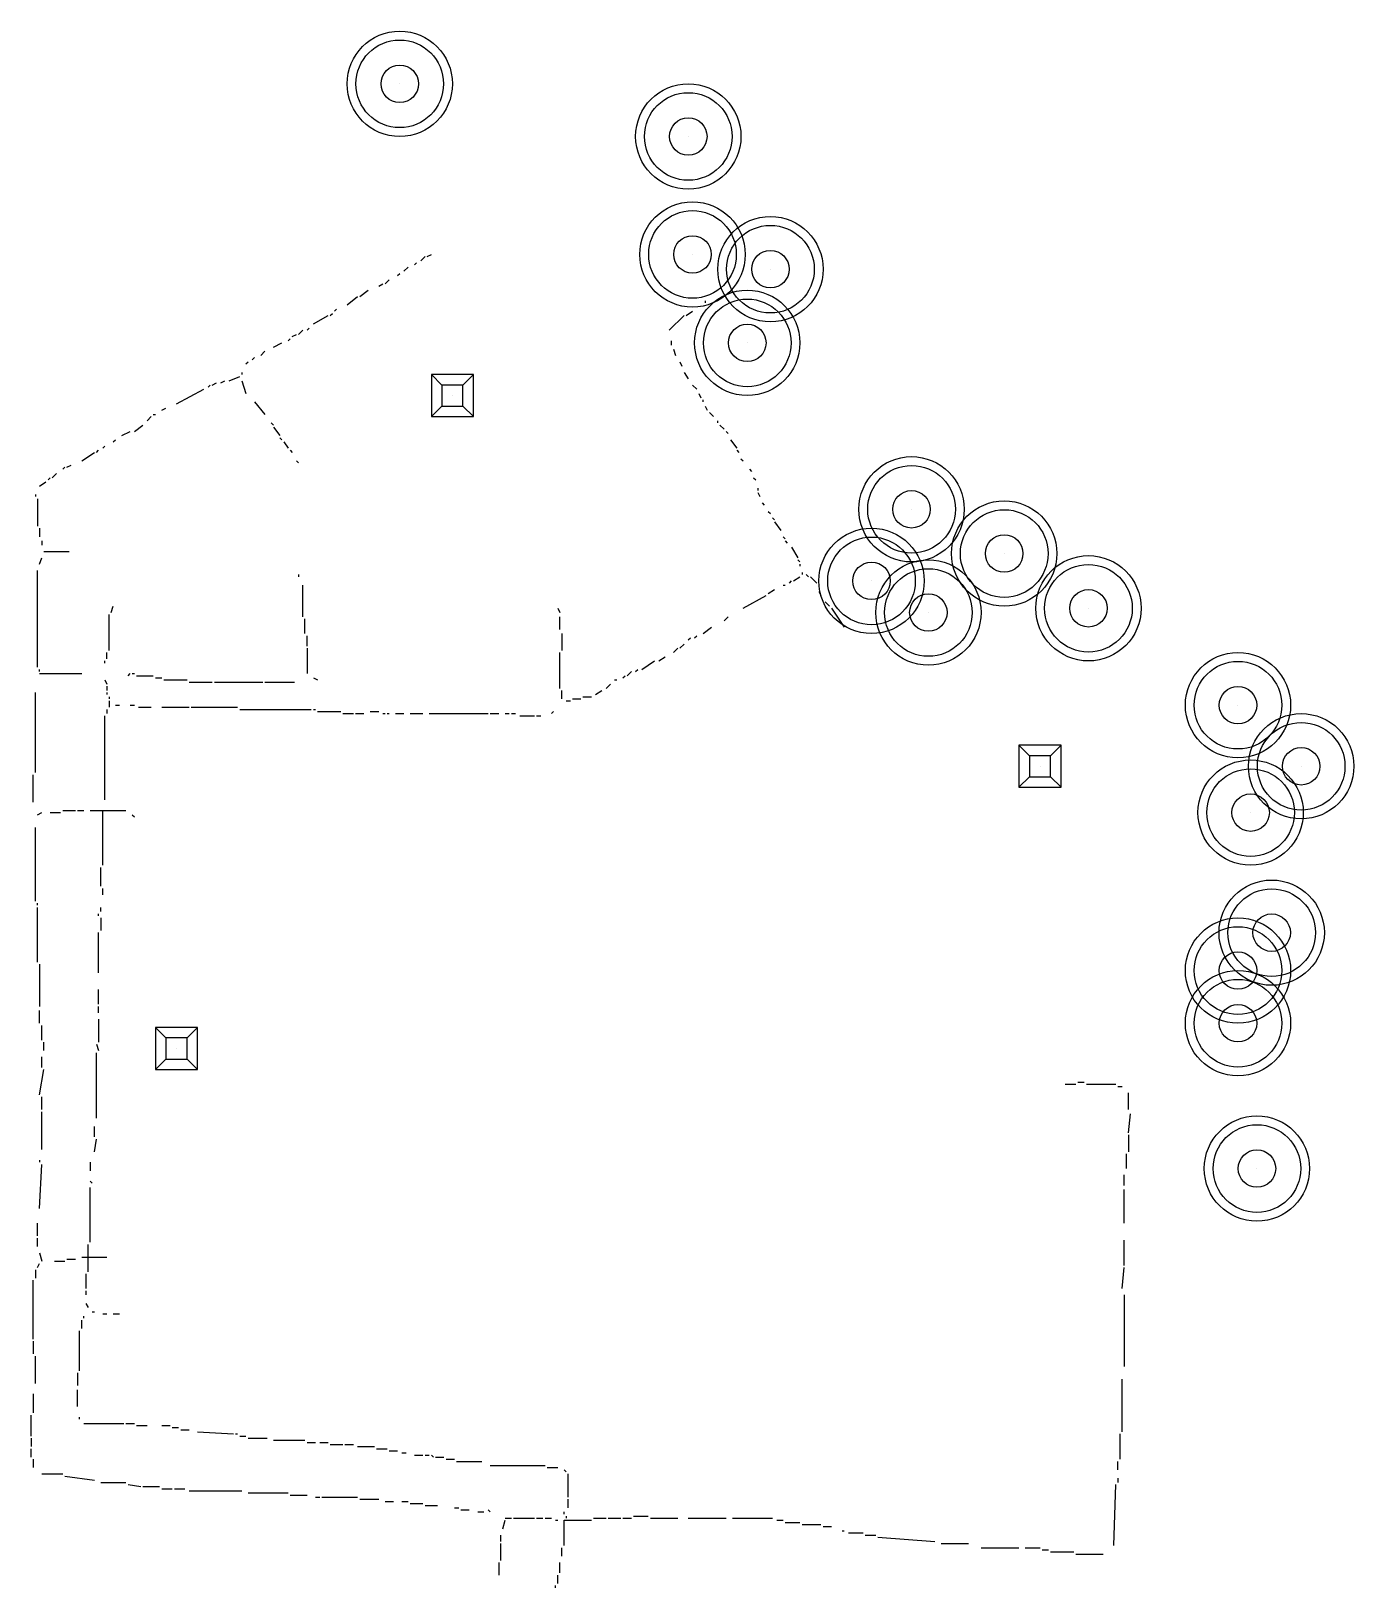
# Model space of a CAD drawing. Extents: x 117 to 745, y -792 to -52.
import ezdxf

# ---------------------------------------------------------------- set-up
doc = ezdxf.new("R2010")
doc.units = 0
for name, color, linetype in [('03-Green', 3, 'CONTINUOUS'), ('04-Cyan', 4, 'CONTINUOUS'), ('06-Magenta', 6, 'CONTINUOUS'), ('30-Orange', 30, 'CONTINUOUS')]:
    doc.layers.add(name, color=color, linetype=linetype)

# ---------------------------------------------------------------- blocks, each defined once
blk = doc.blocks.new('lamp')
at = {"layer": '30-Orange'}
for points in [[(-10, 10, 25), (-10, -10, 25), (10, -10, 25), (10, 10, 25), (-10, 10, 25)], [(-5, 5, 50), (-10, 10, 25)], [(5, 5, 50), (10, 10, 25)], [(-5, 5, 50), (-5, -5, 50), (5, -5, 50), (5, 5, 50), (-5, 5, 50)], [(0, 0, 0), (0, 0, 25)], [(-5, -5, 50), (-10, -10, 25)], [(5, -5, 50), (10, -10, 25)]]:
    blk.add_polyline3d(points, dxfattribs=at)
blk = doc.blocks.new('tree')
at = {"layer": '03-Green'}
blk.add_polyline3d([(0, 0, 0), (0, 0, 50)], dxfattribs=at)
for centre, radius in [((0, 0, 50), 25), ((0, 0, 36.19), 20.8), ((0, 0, 63.8), 20.8), ((0, 0, 26.6), 8.9), ((0, 0, 73.35), 8.9)]:
    blk.add_circle(centre, radius, dxfattribs=at)

msp = doc.modelspace()

# ---------------------------------------------------------------- linework, layer by layer
at = {"layer": '04-Cyan'}
for points in [[(428, -187, 50), (431, -185, 50)], [(437, -180, 50), (437, -181, 50)], [(420, -194, 50), (427, -187, 50)], [(420, -195, 50), (420, -195, 50)], [(420, -196, 50), (420, -196, 50)], [(420, -197, 50), (420, -197, 50)], [(421, -201, 50), (421, -199, 50)], [(422, -203, 50), (423, -206, 50)], [(425, -209, 50), (426, -211, 50)], [(427, -214, 50), (429, -217, 50)], [(431, -220, 50), (433, -222, 50)], [(434, -224, 50), (435, -226, 50)], [(436, -228, 50), (436, -227, 50)], [(437, -229, 50), (437, -229, 50)], [(437, -230, 50), (438, -232, 50)], [(439, -233, 50), (441, -235, 50)], [(443, -238, 50), (443, -237, 50)], [(444, -239, 50), (446, -241, 50)], [(447, -242, 50), (448, -243, 50)], [(449, -246, 50), (452, -250, 50)], [(452, -251, 50), (453, -252, 50)], [(454, -255, 50), (455, -256, 50)], [(457, -259, 50), (457, -259, 50)], [(458, -260, 50), (459, -261, 50)], [(460, -263, 50), (460, -263, 50)], [(460, -264, 50), (461, -265, 50)], [(461, -266, 50), (461, -266, 50)], [(461, -267, 50), (461, -267, 50)], [(461, -268, 50), (461, -268, 50)], [(462, -269, 50), (462, -270, 50)], [(462, -271, 50), (463, -273, 50)], [(464, -276, 50), (465, -277, 50)], [(467, -280, 50), (468, -281, 50)], [(469, -283, 50), (470, -284, 50)], [(470, -285, 50), (473, -289, 50)], [(474, -292, 50), (475, -293, 50)], [(475, -294, 50), (476, -295, 50)], [(478, -297, 50), (481, -302, 50)], [(481, -303, 50), (482, -304, 50)], [(482, -305, 50), (482, -306, 50)], [(483, -307, 50), (483, -307, 50)], [(483, -309, 50), (483, -310, 50)], [(485, -310, 50), (486, -311, 50)], [(467, -319, 50), (470, -317, 50)], [(472, -316, 50), (472, -316, 50)], [(474, -315, 50), (475, -315, 50)], [(476, -314, 50), (476, -314, 50)], [(477, -314, 50), (478, -313, 50)], [(479, -313, 50), (482, -311, 50)], [(487, -311, 50), (490, -314, 50)], [(491, -315, 50), (491, -315, 50)], [(491, -318, 50), (492, -320, 50)], [(155, -328, 50), (156, -325, 50)], [(455, -326, 50), (466, -320, 50)], [(493, -322, 50), (493, -322, 50)], [(494, -323, 50), (496, -325, 50)], [(154, -346, 50), (154, -329, 50)], [(367, -326, 50), (368, -328, 50)], [(368, -336, 50), (368, -330, 50)], [(446, -332, 50), (448, -330, 50)], [(497, -326, 50), (503, -335, 50)], [(369, -338, 50), (369, -346, 50)], [(429, -341, 50), (430, -340, 50)], [(432, -340, 50), (433, -339, 50)], [(435, -339, 50), (435, -339, 50)], [(436, -338, 50), (440, -335, 50)], [(442, -334, 50), (442, -334, 50)], [(153, -350, 50), (153, -347, 50)], [(368, -364, 50), (368, -347, 50)], [(421, -347, 50), (421, -347, 50)], [(422, -347, 50), (424, -345, 50)], [(425, -345, 50), (427, -343, 50)], [(152, -352, 50), (152, -351, 50)], [(153, -353, 50), (153, -353, 50)], [(153, -354, 50), (153, -354, 50)], [(404, -356, 50), (405, -355, 50)], [(407, -355, 50), (413, -351, 50)], [(415, -351, 50), (418, -349, 50)], [(152, -360, 50), (153, -362, 50)], [(390, -364, 50), (392, -362, 50)], [(393, -361, 50), (393, -361, 50)], [(394, -360, 50), (395, -360, 50)], [(398, -359, 50), (399, -358, 50)], [(400, -358, 50), (402, -356, 50)], [(153, -363, 50), (153, -365, 50)], [(153, -366, 50), (153, -367, 50)], [(154, -368, 50), (154, -369, 50)], [(154, -370, 50), (154, -373, 50)], [(369, -369, 50), (369, -365, 50)], [(371, -370, 50), (373, -370, 50)], [(374, -369, 50), (378, -369, 50)], [(379, -368, 50), (383, -368, 50)], [(385, -367, 50), (388, -365, 50)], [(152, -417, 50), (152, -377, 50)], [(153, -374, 50), (153, -376, 50)], [(156, -372, 50), (156, -372, 50)], [(157, -372, 50), (159, -372, 50)], [(163, -372, 50), (163, -372, 50)], [(164, -372, 50), (166, -372, 50)], [(168, -373, 50), (174, -373, 50)], [(179, -373, 50), (192, -373, 50)], [(193, -373, 50), (215, -373, 50)], [(216, -374, 50), (250, -374, 50)], [(251, -374, 50), (252, -374, 50)], [(253, -375, 50), (264, -375, 50)], [(265, -376, 50), (270, -376, 50)], [(271, -376, 50), (275, -376, 50)], [(278, -375, 50), (282, -375, 50)], [(284, -376, 50), (285, -376, 50)], [(286, -376, 50), (287, -376, 50)], [(290, -376, 50), (294, -376, 50)], [(297, -376, 50), (303, -376, 50)], [(306, -376, 50), (334, -376, 50)], [(335, -376, 50), (339, -376, 50)], [(342, -376, 50), (344, -376, 50)], [(345, -376, 50), (347, -376, 50)], [(349, -377, 50), (356, -377, 50)], [(357, -377, 50), (359, -377, 50)], [(360, -377, 50), (360, -377, 50)], [(364, -376, 50), (365, -375, 50)], [(366, -374, 50), (366, -374, 50)], [(367, -373, 50), (367, -373, 50)], [(369, -371, 50), (369, -371, 50)], [(151, -448, 50), (151, -422, 50)], [(150, -458, 50), (150, -449, 50)], [(151, -462, 50), (151, -459, 50)], [(149, -472, 50), (149, -471, 50)], [(150, -470, 50), (150, -468, 50)], [(150, -473, 50), (150, -479, 50)], [(149, -499, 50), (149, -480, 50)], [(149, -514, 50), (149, -507, 50)], [(149, -518, 50), (149, -515, 50)], [(149, -519, 50), (149, -519, 50)], [(149, -521, 50), (149, -532, 50)], [(148, -533, 50), (149, -536, 50)], [(148, -568, 50), (148, -537, 50)], [(147, -571, 50), (147, -571, 50)], [(147, -577, 50), (147, -572, 50)], [(147, -584, 50), (148, -578, 50)], [(145, -589, 50), (145, -593, 50)], [(145, -594, 50), (145, -594, 50)], [(145, -595, 50), (145, -595, 50)], [(145, -596, 50), (145, -596, 50)], [(145, -598, 50), (146, -599, 50)], [(145, -627, 50), (145, -601, 50)], [(144, -641, 50), (144, -628, 50)], [(143, -642, 50), (143, -649, 50)], [(143, -650, 50), (143, -652, 50)], [(143, -656, 50), (144, -658, 50)], [(141, -668, 50), (141, -664, 50)], [(142, -663, 50), (142, -662, 50)], [(144, -660, 50), (144, -660, 50)], [(146, -660, 50), (147, -660, 50)], [(149, -661, 50), (149, -661, 50)], [(151, -661, 50), (153, -661, 50)], [(154, -661, 50), (154, -661, 50)], [(155, -661, 50), (155, -661, 50)], [(156, -661, 50), (159, -661, 50)], [(140, -688, 50), (140, -669, 50)], [(139, -689, 50), (139, -695, 50)], [(139, -705, 50), (139, -697, 50)], [(140, -707, 50), (140, -707, 50)], [(140, -711, 50), (140, -710, 50)], [(142, -713, 50), (161, -713, 50)], [(162, -713, 50), (166, -713, 50)], [(167, -714, 50), (172, -714, 50)], [(177, -714, 50), (177, -714, 50)], [(179, -714, 50), (183, -714, 50)], [(184, -715, 50), (187, -715, 50)], [(188, -716, 50), (192, -716, 50)], [(196, -717, 50), (213, -718, 50)], [(214, -718, 50), (215, -718, 50)], [(216, -719, 50), (219, -719, 50)], [(220, -720, 50), (229, -720, 50)], [(232, -721, 50), (247, -721, 50)], [(248, -722, 50), (252, -722, 50)], [(253, -722, 50), (253, -722, 50)], [(254, -722, 50), (258, -722, 50)], [(259, -723, 50), (265, -723, 50)], [(266, -723, 50), (270, -723, 50)], [(272, -724, 50), (280, -724, 50)], [(281, -725, 50), (286, -725, 50)], [(287, -726, 50), (291, -726, 50)], [(293, -727, 50), (295, -727, 50)], [(299, -728, 50), (303, -728, 50)], [(304, -728, 50), (306, -728, 50)], [(307, -728, 50), (308, -729, 50)], [(309, -729, 50), (313, -729, 50)], [(314, -730, 50), (318, -730, 50)], [(319, -731, 50), (331, -731, 50)], [(335, -733, 50), (361, -733, 50)], [(362, -734, 50), (367, -734, 50)], [(370, -735, 50), (371, -736, 50)], [(372, -748, 50), (372, -737, 50)], [(372, -753, 50), (372, -749, 50)], [(370, -756, 50), (370, -755, 50)], [(370, -771, 50), (370, -759, 50)], [(371, -757, 50), (371, -758, 50)], [(369, -776, 50), (369, -772, 50)], [(369, -777, 50), (369, -777, 50)], [(368, -784, 50), (368, -779, 50)], [(366, -791, 50), (366, -790, 50)], [(367, -789, 50), (367, -785, 50)], [(367, -792, 50), (367, -792, 50)]]:
    msp.add_polyline3d(points, dxfattribs=at)
at = {"layer": '06-Magenta'}
for points in [[(299, -163, 0), (300, -162, 0)], [(302, -161, 0), (304, -159, 0)], [(305, -159, 0), (307, -158, 0)], [(285, -172, 0), (287, -170, 0)], [(290, -168, 0), (290, -168, 0)], [(291, -168, 0), (292, -167, 0)], [(294, -166, 0), (296, -164, 0)], [(273, -178, 0), (277, -175, 0)], [(282, -173, 0), (284, -172, 0)], [(261, -185, 0), (262, -184, 0)], [(266, -183, 0), (266, -183, 0)], [(267, -182, 0), (272, -178, 0)], [(251, -191, 0), (258, -187, 0)], [(259, -187, 0), (260, -186, 0)], [(239, -199, 0), (240, -198, 0)], [(241, -197, 0), (243, -196, 0)], [(244, -196, 0), (246, -194, 0)], [(248, -194, 0), (249, -193, 0)], [(222, -208, 0), (223, -207, 0)], [(226, -206, 0), (228, -204, 0)], [(232, -202, 0), (236, -200, 0)], [(217, -214, 0), (217, -215, 0)], [(219, -210, 0), (220, -209, 0)], [(219, -211, 0), (219, -211, 0)], [(186, -229, 0), (199, -222, 0)], [(200, -222, 0), (200, -222, 0)], [(201, -221, 0), (202, -220, 0)], [(203, -220, 0), (205, -219, 0)], [(206, -219, 0), (206, -219, 0)], [(207, -219, 0), (209, -218, 0)], [(211, -218, 0), (216, -216, 0)], [(217, -218, 0), (219, -224, 0)], [(221, -226, 0), (221, -226, 0)], [(223, -228, 0), (228, -234, 0)], [(172, -237, 0), (174, -235, 0)], [(175, -234, 0), (176, -234, 0)], [(179, -232, 0), (181, -231, 0)], [(182, -230, 0), (182, -230, 0)], [(183, -230, 0), (183, -230, 0)], [(160, -244, 0), (164, -242, 0)], [(165, -242, 0), (165, -242, 0)], [(166, -242, 0), (170, -239, 0)], [(231, -238, 0), (232, -239, 0)], [(232, -240, 0), (235, -244, 0)], [(148, -252, 0), (149, -251, 0)], [(151, -250, 0), (152, -249, 0)], [(153, -248, 0), (153, -248, 0)], [(155, -247, 0), (155, -247, 0)], [(156, -247, 0), (157, -246, 0)], [(235, -245, 0), (236, -246, 0)], [(237, -247, 0), (239, -250, 0)], [(240, -251, 0), (241, -252, 0)], [(132, -260, 0), (133, -259, 0)], [(134, -259, 0), (136, -258, 0)], [(141, -256, 0), (147, -252, 0)], [(242, -255, 0), (242, -255, 0)], [(243, -256, 0), (244, -257, 0)], [(121, -268, 0), (124, -266, 0)], [(125, -265, 0), (126, -264, 0)], [(127, -264, 0), (129, -262, 0)], [(119, -271, 0), (119, -271, 0)], [(119, -272, 0), (119, -273, 0)], [(120, -274, 0), (120, -287, 0)], [(121, -288, 0), (121, -292, 0)], [(122, -294, 0), (122, -296, 0)], [(121, -305, 0), (122, -302, 0)], [(122, -301, 0), (122, -301, 0)], [(123, -299, 0), (135, -299, 0)], [(137, -298, 0), (137, -298, 0)], [(120, -354, 0), (120, -308, 0)], [(244, -310, 0), (244, -311, 0)], [(246, -330, 0), (246, -315, 0)], [(247, -338, 0), (247, -331, 0)], [(248, -344, 0), (248, -339, 0)], [(248, -345, 0), (248, -357, 0)], [(121, -356, 0), (121, -355, 0)], [(120, -362, 0), (120, -362, 0)], [(121, -357, 0), (141, -357, 0)], [(163, -358, 0), (164, -357, 0)], [(165, -357, 0), (166, -357, 0)], [(167, -358, 0), (175, -358, 0)], [(176, -359, 0), (179, -359, 0)], [(180, -360, 0), (191, -360, 0)], [(192, -361, 0), (203, -361, 0)], [(204, -361, 0), (227, -361, 0)], [(228, -361, 0), (242, -361, 0)], [(243, -361, 0), (243, -361, 0)], [(244, -361, 0), (244, -361, 0)], [(249, -357, 0), (249, -357, 0)], [(251, -359, 0), (253, -360, 0)], [(119, -404, 0), (119, -366, 0)], [(120, -363, 0), (120, -363, 0)], [(118, -418, 0), (118, -405, 0)], [(119, -420, 0), (119, -420, 0)], [(119, -421, 0), (119, -421, 0)], [(144, -421, 0), (144, -421, 0)], [(120, -424, 0), (122, -423, 0)], [(120, -428, 0), (120, -428, 0)], [(124, -423, 0), (124, -423, 0)], [(126, -423, 0), (131, -423, 0)], [(132, -422, 0), (138, -422, 0)], [(139, -422, 0), (142, -422, 0)], [(145, -422, 0), (162, -422, 0)], [(165, -424, 0), (166, -425, 0)], [(167, -426, 0), (167, -426, 0)], [(119, -465, 0), (119, -430, 0)], [(120, -467, 0), (120, -466, 0)], [(120, -494, 0), (120, -468, 0)], [(121, -495, 0), (121, -515, 0)], [(121, -523, 0), (121, -517, 0)], [(122, -531, 0), (122, -524, 0)], [(123, -536, 0), (123, -532, 0)], [(122, -544, 0), (122, -539, 0)], [(121, -557, 0), (123, -545, 0)], [(608, -552, 0), (613, -552, 0)], [(614, -551, 0), (617, -551, 0)], [(618, -552, 0), (632, -552, 0)], [(633, -553, 0), (635, -553, 0)], [(637, -555, 0), (637, -555, 0)], [(122, -564, 0), (122, -558, 0)], [(638, -564, 0), (638, -556, 0)], [(122, -583, 0), (122, -565, 0)], [(638, -575, 0), (639, -566, 0)], [(638, -576, 0), (638, -584, 0)], [(121, -588, 0), (121, -589, 0)], [(121, -611, 0), (122, -590, 0)], [(122, -587, 0), (122, -587, 0)], [(637, -592, 0), (637, -585, 0)], [(636, -600, 0), (636, -595, 0)], [(635, -601, 0), (635, -601, 0)], [(636, -618, 0), (636, -602, 0)], [(121, -614, 0), (121, -614, 0)], [(120, -624, 0), (120, -618, 0)], [(121, -616, 0), (121, -616, 0)], [(120, -629, 0), (120, -625, 0)], [(636, -638, 0), (636, -626, 0)], [(121, -632, 0), (122, -636, 0)], [(124, -636, 0), (124, -636, 0)], [(128, -636, 0), (133, -636, 0)], [(134, -635, 0), (138, -635, 0)], [(141, -634, 0), (153, -634, 0)], [(158, -632, 0), (158, -632, 0)], [(159, -632, 0), (159, -632, 0)], [(119, -640, 0), (119, -644, 0)], [(120, -639, 0), (121, -637, 0)], [(635, -649, 0), (636, -639, 0)], [(118, -673, 0), (118, -645, 0)], [(636, -652, 0), (636, -686, 0)], [(118, -674, 0), (118, -680, 0)], [(119, -694, 0), (119, -681, 0)], [(635, -717, 0), (635, -692, 0)], [(636, -689, 0), (636, -689, 0)], [(118, -699, 0), (118, -708, 0)], [(117, -719, 0), (117, -709, 0)], [(117, -720, 0), (117, -724, 0)], [(117, -729, 0), (117, -725, 0)], [(634, -730, 0), (634, -718, 0)], [(118, -730, 0), (118, -734, 0)], [(633, -735, 0), (633, -731, 0)], [(122, -737, 0), (132, -737, 0)], [(133, -738, 0), (147, -740, 0)], [(633, -738, 0), (633, -738, 0)], [(633, -739, 0), (633, -741, 0)], [(149, -741, 0), (149, -741, 0)], [(150, -741, 0), (162, -741, 0)], [(163, -742, 0), (169, -743, 0)], [(170, -743, 0), (178, -743, 0)], [(179, -744, 0), (184, -744, 0)], [(185, -744, 0), (190, -744, 0)], [(192, -745, 0), (217, -745, 0)], [(220, -746, 0), (239, -746, 0)], [(240, -747, 0), (248, -747, 0)], [(631, -771, 0), (632, -742, 0)], [(252, -748, 0), (254, -748, 0)], [(255, -748, 0), (272, -748, 0)], [(273, -749, 0), (282, -749, 0)], [(285, -750, 0), (289, -750, 0)], [(293, -750, 0), (296, -750, 0)], [(297, -751, 0), (303, -751, 0)], [(304, -752, 0), (310, -752, 0)], [(314, -752, 0), (314, -752, 0)], [(317, -753, 0), (317, -753, 0)], [(318, -753, 0), (320, -753, 0)], [(321, -754, 0), (325, -754, 0)], [(334, -754, 0), (335, -755, 0)], [(329, -755, 0), (332, -755, 0)], [(341, -763, 0), (342, -759, 0)], [(342, -758, 0), (345, -758, 0)], [(346, -758, 0), (356, -758, 0)], [(357, -758, 0), (360, -758, 0)], [(361, -758, 0), (364, -758, 0)], [(366, -759, 0), (367, -759, 0)], [(370, -759, 0), (383, -759, 0)], [(384, -758, 0), (390, -758, 0)], [(391, -758, 0), (397, -758, 0)], [(398, -758, 0), (402, -758, 0)], [(403, -757, 0), (410, -757, 0)], [(411, -758, 0), (424, -758, 0)], [(429, -758, 0), (447, -758, 0)], [(450, -758, 0), (469, -758, 0)], [(471, -759, 0), (474, -759, 0)], [(475, -760, 0), (482, -760, 0)], [(483, -761, 0), (492, -761, 0)], [(493, -762, 0), (497, -762, 0)], [(340, -769, 0), (340, -766, 0)], [(502, -764, 0), (503, -764, 0)], [(505, -765, 0), (512, -765, 0)], [(513, -766, 0), (518, -766, 0)], [(519, -767, 0), (546, -769, 0)], [(340, -778, 0), (340, -770, 0)], [(549, -770, 0), (562, -770, 0)], [(568, -772, 0), (586, -772, 0)], [(589, -772, 0), (596, -772, 0)], [(597, -773, 0), (600, -773, 0)], [(601, -774, 0), (612, -774, 0)], [(613, -775, 0), (626, -775, 0)], [(627, -774, 0), (627, -774, 0)], [(629, -773, 0), (629, -773, 0)], [(339, -779, 0), (339, -785, 0)]]:
    msp.add_polyline3d(points, dxfattribs=at)

# ---------------------------------------------------------------- block references
for name, p in [('tree', (292, -77)), ('tree', (429, -102)), ('tree', (431, -158)), ('tree', (468, -165)), ('tree', (457, -200)), ('lamp', (317, -225)), ('tree', (535, -279)), ('tree', (579, -300)), ('tree', (516, -313)), ('tree', (543, -328)), ('tree', (619, -326)), ('tree', (690, -372)), ('tree', (720, -401)), ('lamp', (596, -401)), ('tree', (696, -423)), ('tree', (706, -480)), ('tree', (690, -498)), ('tree', (690, -523)), ('lamp', (186, -535)), ('tree', (699, -592))]:
    msp.add_blockref(name, p)

doc.saveas('drawing.dxf')
